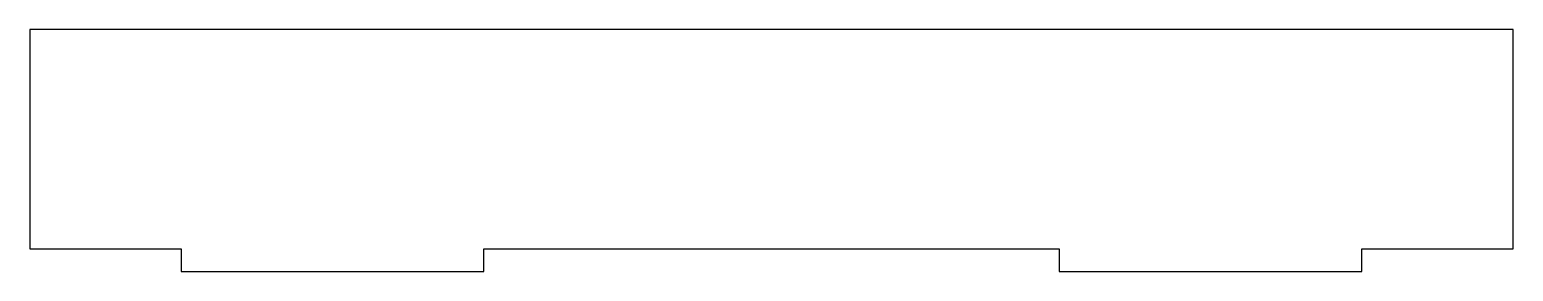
# Model space of a CAD drawing. Header units: millimetres. Extents: x -145 to 51, y 0 to 32.
import ezdxf

# ---------------------------------------------------------------- set-up
doc = ezdxf.new("R2010")
doc.units = ezdxf.units.MM

msp = doc.modelspace()

# ---------------------------------------------------------------- linework, layer by layer
msp.add_lwpolyline([(-9, 3), (-9, 0), (31, 0), (31, 3), (51, 3), (51, 32), (-145, 32), (-145, 3), (-125, 3), (-125, 0), (-85, 0), (-85, 3)], close=True)

doc.saveas('drawing.dxf')
